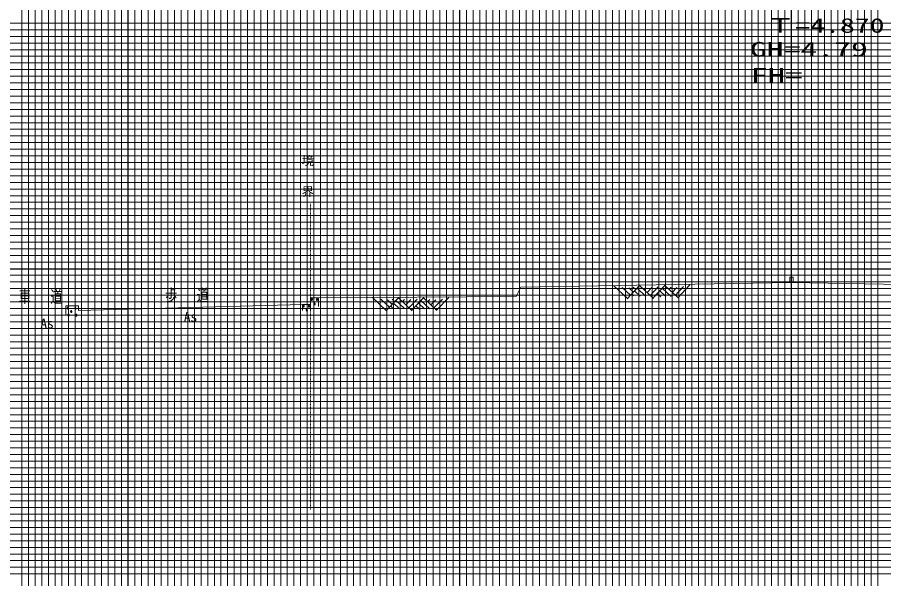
# Model space of a CAD drawing. Units: millimetres on the paper. Extents: x -400 to 400, y -1955 to 275.
# Drawn here: x -317.2 to -186.6, y -21.7 to 62.9 of the extents above; entities that cross this region are included whole.
import ezdxf
from ezdxf.enums import TextEntityAlignment as Align

# ---------------------------------------------------------------- set-up
doc = ezdxf.new("R2010")
doc.units = ezdxf.units.MM
doc.linetypes.add('DASHED_DOTTED', pattern=[9.25, 6, -1.5, 0.25, -1.5])
doc.linetypes.add('LONG_DASHED_DOTTED', pattern=[15.25, 12, -1.5, 0.25, -1.5])
doc.layers.add('0-0', color=7, linetype='Continuous')
doc.layers.add('0-1_レイヤ1', color=7, linetype='Continuous', lineweight=13)
doc.styles.add('@ＭＳ ゴシック', font='')
doc.styles.add('ＭＳ ゴシック', font='')
doc.styles.get('@ＭＳ ゴシック').set_extended_font_data('@MS Gothic')
doc.styles.get('ＭＳ ゴシック').set_extended_font_data('MS Gothic')

# ---------------------------------------------------------------- blocks, each defined once
blk = doc.blocks.new('EVOBLK_2011051147_62')
at = {"layer": '0-1_レイヤ1', "color": 131}
for p, q in [((141, 22), (141, 572)), ((142, 22), (142, 572)), ((143, 22), (143, 572)), ((144, 22), (144, 572)), ((145, 22), (145, 572)), ((146, 22), (146, 572)), ((147, 22), (147, 572)), ((148, 22), (148, 572)), ((149, 22), (149, 572)), ((151, 22), (151, 572)), ((152, 22), (152, 572)), ((153, 22), (153, 572)), ((154, 22), (154, 572)), ((155, 22), (155, 572)), ((156, 22), (156, 572)), ((157, 22), (157, 572)), ((158, 22), (158, 572)), ((159, 22), (159, 572)), ((161, 22), (161, 572)), ((162, 22), (162, 572)), ((163, 22), (163, 572)), ((164, 22), (164, 572)), ((165, 22), (165, 572)), ((166, 22), (166, 572)), ((167, 22), (167, 572)), ((168, 22), (168, 572)), ((169, 22), (169, 572)), ((171, 22), (171, 572)), ((172, 22), (172, 572)), ((173, 22), (173, 572)), ((174, 22), (174, 572)), ((175, 22), (175, 572)), ((176, 22), (176, 572)), ((177, 22), (177, 572)), ((178, 22), (178, 572)), ((179, 22), (179, 572)), ((181, 22), (181, 572)), ((182, 22), (182, 572)), ((183, 22), (183, 572)), ((184, 22), (184, 572)), ((185, 22), (185, 572)), ((186, 22), (186, 572)), ((187, 22), (187, 572)), ((188, 22), (188, 572)), ((189, 22), (189, 572)), ((191, 22), (191, 572)), ((192, 22), (192, 572)), ((193, 22), (193, 572)), ((194, 22), (194, 572)), ((195, 22), (195, 572)), ((196, 22), (196, 572)), ((197, 22), (197, 572)), ((198, 22), (198, 572)), ((199, 22), (199, 572)), ((201, 22), (201, 572)), ((202, 22), (202, 572)), ((203, 22), (203, 572)), ((204, 22), (204, 572)), ((205, 22), (205, 572)), ((206, 22), (206, 572)), ((207, 22), (207, 572)), ((208, 22), (208, 572)), ((209, 22), (209, 572)), ((211, 22), (211, 572)), ((212, 22), (212, 572)), ((213, 22), (213, 572)), ((214, 22), (214, 572)), ((215, 22), (215, 572)), ((216, 22), (216, 572)), ((217, 22), (217, 572)), ((218, 22), (218, 572)), ((219, 22), (219, 572)), ((221, 22), (221, 572)), ((222, 22), (222, 572)), ((223, 22), (223, 572)), ((224, 22), (224, 572)), ((225, 22), (225, 572)), ((226, 22), (226, 572)), ((227, 22), (227, 572)), ((228, 22), (228, 572)), ((229, 22), (229, 572)), ((231, 22), (231, 572)), ((232, 22), (232, 572)), ((233, 22), (233, 572)), ((104, 22), (104, 507)), ((105, 22), (105, 507)), ((106, 22), (106, 507)), ((107, 22), (107, 507)), ((108, 22), (108, 507)), ((109, 22), (109, 507)), ((111, 22), (111, 507)), ((112, 22), (112, 507)), ((113, 22), (113, 507)), ((114, 22), (114, 507)), ((115, 22), (115, 507)), ((116, 22), (116, 507)), ((117, 22), (117, 507)), ((118, 22), (118, 507)), ((119, 22), (119, 507)), ((121, 22), (121, 507)), ((122, 22), (122, 507)), ((123, 22), (123, 507)), ((124, 22), (124, 507)), ((125, 22), (125, 507)), ((126, 22), (126, 507)), ((127, 22), (127, 507)), ((128, 22), (128, 507)), ((129, 22), (129, 507)), ((131, 22), (131, 507)), ((132, 22), (132, 507)), ((133, 22), (133, 507)), ((134, 22), (134, 507)), ((135, 22), (135, 507)), ((136, 22), (136, 507)), ((137, 22), (137, 507)), ((138, 22), (138, 507)), ((139, 22), (139, 507)), ((20, 359), (820, 359)), ((20, 358), (820, 358)), ((20, 357), (820, 357)), ((20, 356), (820, 356)), ((20, 355), (820, 355)), ((20, 354), (820, 354)), ((20, 353), (820, 353)), ((20, 351), (820, 351)), ((20, 350), (820, 350)), ((20, 349), (820, 349)), ((20, 348), (820, 348)), ((20, 347), (820, 347)), ((20, 346), (820, 346)), ((20, 345), (820, 345)), ((20, 344), (820, 344)), ((20, 343), (820, 343)), ((20, 341), (820, 341)), ((20, 340), (820, 340)), ((20, 339), (820, 339)), ((20, 338), (820, 338)), ((20, 337), (820, 337)), ((20, 336), (820, 336)), ((20, 335), (820, 335)), ((20, 334), (820, 334)), ((20, 333), (820, 333)), ((20, 331), (820, 331)), ((20, 330), (820, 330)), ((20, 329), (820, 329)), ((20, 328), (820, 328)), ((20, 327), (820, 327)), ((20, 326), (820, 326)), ((20, 325), (820, 325)), ((20, 324), (820, 324)), ((20, 323), (820, 323)), ((20, 321), (820, 321)), ((20, 320), (820, 320)), ((20, 319), (820, 319)), ((20, 318), (820, 318)), ((20, 317), (820, 317)), ((20, 316), (820, 316)), ((20, 315), (820, 315)), ((20, 314), (820, 314)), ((20, 313), (820, 313)), ((20, 311), (820, 311)), ((20, 310), (820, 310)), ((20, 309), (820, 309)), ((20, 308), (820, 308)), ((20, 307), (820, 307)), ((20, 306), (820, 306)), ((20, 305), (820, 305)), ((20, 304), (820, 304)), ((20, 303), (820, 303)), ((20, 301), (820, 301)), ((20, 300), (820, 300)), ((20, 299), (820, 299)), ((20, 298), (820, 298)), ((20, 297), (820, 297)), ((20, 296), (820, 296)), ((20, 295), (820, 295)), ((20, 294), (820, 294)), ((20, 293), (820, 293)), ((20, 291), (820, 291)), ((20, 290), (820, 290)), ((20, 289), (820, 289)), ((20, 288), (820, 288)), ((20, 287), (820, 287)), ((20, 286), (820, 286)), ((20, 285), (820, 285)), ((20, 284), (820, 284)), ((20, 283), (820, 283)), ((20, 281), (820, 281)), ((20, 280), (820, 280)), ((20, 279), (820, 279)), ((20, 278), (820, 278)), ((20, 277), (820, 277)), ((20, 276), (820, 276))]:
    blk.add_line(p, q, dxfattribs=at)
at = {"layer": '0-1_レイヤ1', "color": 131, "lineweight": 18}
for p, q in [((150, 22), (150, 572)), ((160, 22), (160, 572)), ((180, 22), (180, 572)), ((190, 22), (190, 572)), ((200, 22), (200, 572)), ((210, 22), (210, 572)), ((230, 22), (230, 572)), ((110, 22), (110, 507)), ((130, 22), (130, 507)), ((140, 22), (140, 507)), ((20, 352), (820, 352)), ((20, 342), (820, 342)), ((20, 332), (820, 332)), ((20, 312), (820, 312)), ((20, 302), (820, 302)), ((20, 292), (820, 292)), ((20, 282), (820, 282))]:
    blk.add_line(p, q, dxfattribs=at)
at = {"layer": '0-1_レイヤ1', "color": 4, "lineweight": 25}
for p, q in [((170, 22), (170, 572)), ((220, 22), (220, 572)), ((120, 22), (120, 507)), ((20, 322), (820, 322))]:
    blk.add_line(p, q, dxfattribs=at)
blk = doc.blocks.new('CCURVE_ORG143')
at = {"layer": '0-1_レイヤ1', "linetype": 'LONG_DASHED_DOTTED', "lineweight": 25}
for start, end in [(90, 270), (270, 90)]:
    blk.add_arc((44295092.4, 34337405), 10, start, end, dxfattribs=at)
blk = doc.blocks.new('CCURVE_ORG144')
at = {"layer": '0-1_レイヤ1', "linetype": 'LONG_DASHED_DOTTED', "lineweight": 25}
for start, end in [(90, 270), (270, 90)]:
    blk.add_arc((44295143.1, 34337353.9), 10, start, end, dxfattribs=at)
blk = doc.blocks.new('CCURVE_ORG145')
at = {"layer": '0-1_レイヤ1', "linetype": 'LONG_DASHED_DOTTED', "lineweight": 25}
for start, end in [(90, 270), (270, 90)]:
    blk.add_arc((44295204.9, 34337401.7), 10, start, end, dxfattribs=at)
blk = doc.blocks.new('CCURVE_ORG146')
at = {"layer": '0-1_レイヤ1', "linetype": 'LONG_DASHED_DOTTED', "lineweight": 25}
for start, end in [(90, 270), (270, 90)]:
    blk.add_arc((44295101.5, 34337303.1), 10, start, end, dxfattribs=at)
blk = doc.blocks.new('CCURVE_ORG147')
at = {"layer": '0-1_レイヤ1', "linetype": 'LONG_DASHED_DOTTED', "lineweight": 25}
for start, end in [(90, 270), (270, 90)]:
    blk.add_arc((44295219.5, 34337299.3), 10, start, end, dxfattribs=at)
blk = doc.blocks.new('CCURVE_ORG148')
at = {"layer": '0-1_レイヤ1', "linetype": 'LONG_DASHED_DOTTED', "lineweight": 25}
for start, end in [(90, 270), (270, 90)]:
    blk.add_arc((44298646.3, 34337436.3), 10, start, end, dxfattribs=at)
blk = doc.blocks.new('CCURVE_ORG149')
at = {"layer": '0-1_レイヤ1', "linetype": 'LONG_DASHED_DOTTED', "lineweight": 25}
for start, end in [(90, 270), (270, 90)]:
    blk.add_arc((44298691.8, 34337376.5), 10, start, end, dxfattribs=at)
blk = doc.blocks.new('CCURVE_ORG150')
at = {"layer": '0-1_レイヤ1', "linetype": 'LONG_DASHED_DOTTED', "lineweight": 25}
for start, end in [(90, 270), (270, 90)]:
    blk.add_arc((44298726.9, 34337435.5), 10, start, end, dxfattribs=at)
blk = doc.blocks.new('CCURVE_ORG151')
at = {"layer": '0-1_レイヤ1', "linetype": 'LONG_DASHED_DOTTED', "lineweight": 25}
for start, end in [(90, 270), (270, 90)]:
    blk.add_arc((44298770, 34337536.8), 10, start, end, dxfattribs=at)
blk = doc.blocks.new('CCURVE_ORG152')
at = {"layer": '0-1_レイヤ1', "linetype": 'LONG_DASHED_DOTTED', "lineweight": 25}
for start, end in [(90, 270), (270, 90)]:
    blk.add_arc((44298811.5, 34337469), 10, start, end, dxfattribs=at)
blk = doc.blocks.new('CCURVE_ORG153')
at = {"layer": '0-1_レイヤ1', "linetype": 'LONG_DASHED_DOTTED', "lineweight": 25}
for start, end in [(90, 270), (270, 90)]:
    blk.add_arc((44298848.2, 34337534.4), 10, start, end, dxfattribs=at)
blk = doc.blocks.new('EVOBLK_2011051147_39')
at = {"layer": '0-1_レイヤ1'}
for p, q in [((44303322.6, 34337744), (44303529.7, 34337550.5)), ((44303448.4, 34337718.3), (44303575.5, 34337599.5)), ((44303523.8, 34337544.2), (44303711.3, 34337744.7)), ((44303546, 34337710.7), (44303617.3, 34337644.1)), ((44303615.5, 34337721.2), (44303654.9, 34337684.4)), ((44303717.5, 34337587.9), (44303635.9, 34337664.1)), ((44303799.2, 34337586.7), (44303673.5, 34337704.3)), ((44303918.5, 34337551), (44303711.3, 34337744.7)), ((44303804.9, 34337718.6), (44303774.3, 34337685.9)), ((44303899.8, 34337720.2), (44303824.1, 34337639.3)), ((44303992, 34337727.1), (44303869.9, 34337596.5)), ((44304094.4, 34337752.6), (44303911.8, 34337557.3)), ((44304107.8, 34337581.4), (44304015.3, 34337668)), ((44304184.3, 34337580.1), (44304050.3, 34337705.4)), ((44304290.2, 34337558.2), (44304088.7, 34337746.5)), ((44304184.7, 34337723.1), (44304151.6, 34337687.7)), ((44304273.6, 34337717.3), (44304202, 34337640.7)), ((44304374.2, 34337731), (44304248.8, 34337596.9)), ((44304468.7, 34337756.4), (44304286.6, 34337561.6)), ((44303625.1, 34337591.6), (44303594.7, 34337620)), ((44304028.8, 34337577.4), (44303976.4, 34337626.4))]:
    blk.add_line(p, q, dxfattribs=at)
blk = doc.blocks.new('EVOBLK_2011051147_40')
at = {"layer": '0-1_レイヤ1'}
for p, q in [((44299686.6, 34337565.5), (44299891.5, 34337369.7)), ((44299812.1, 34337538.4), (44299937.9, 34337418.3)), ((44299885.6, 34337363.6), (44300075.2, 34337562.1)), ((44299909.6, 34337529.8), (44299980.1, 34337462.5)), ((44299979.2, 34337539.6), (44300018.1, 34337502.3)), ((44300161.5, 34337403.1), (44300037, 34337522)), ((44300280.4, 34337366.2), (44300075.2, 34337562.1)), ((44300168.5, 34337535), (44300137.6, 34337502.6)), ((44300263.4, 34337535.6), (44300186.9, 34337455.5)), ((44300355.7, 34337541.5), (44300232.2, 34337412.2)), ((44300458.3, 34337565.9), (44300273.7, 34337372.6)), ((44300546.5, 34337392.5), (44300413.7, 34337519.3)), ((44300652.1, 34337369.5), (44300452.6, 34337560)), ((44300548.4, 34337535.5), (44300514.9, 34337500.5)), ((44300637.2, 34337528.8), (44300564.7, 34337452.9)), ((44300737.9, 34337541.4), (44300611.1, 34337408.6)), ((44300832.7, 34337565.8), (44300648.5, 34337372.9)), ((44299987.4, 34337409.9), (44299957.3, 34337438.6)), ((44300079.7, 34337405.2), (44299999, 34337482.3)), ((44300390.9, 34337391.5), (44300339, 34337441)), ((44300470, 34337394.6), (44300378.3, 34337482.2))]:
    blk.add_line(p, q, dxfattribs=at)
blk = doc.blocks.new('円 中塗り_142')
at = {"layer": '0-1_レイヤ1'}
blk.add_circle((44295092.4, 34337405), 10, dxfattribs=at)
blk = doc.blocks.new('円 中塗り_143')
at = {"layer": '0-1_レイヤ1'}
blk.add_circle((44295143.1, 34337353.9), 10, dxfattribs=at)
blk = doc.blocks.new('円 中塗り_144')
at = {"layer": '0-1_レイヤ1'}
blk.add_circle((44295204.9, 34337401.7), 10, dxfattribs=at)
blk = doc.blocks.new('円 中塗り_145')
at = {"layer": '0-1_レイヤ1'}
blk.add_circle((44295101.5, 34337303.1), 10, dxfattribs=at)
blk = doc.blocks.new('円 中塗り_146')
at = {"layer": '0-1_レイヤ1'}
blk.add_circle((44295219.5, 34337299.3), 10, dxfattribs=at)
blk = doc.blocks.new('円 中塗り_147')
at = {"layer": '0-1_レイヤ1'}
blk.add_circle((44298646.3, 34337436.3), 10, dxfattribs=at)
blk = doc.blocks.new('円 中塗り_148')
at = {"layer": '0-1_レイヤ1'}
blk.add_circle((44298691.8, 34337376.5), 10, dxfattribs=at)
blk = doc.blocks.new('円 中塗り_149')
at = {"layer": '0-1_レイヤ1'}
blk.add_circle((44298726.9, 34337435.5), 10, dxfattribs=at)
blk = doc.blocks.new('円 中塗り_150')
at = {"layer": '0-1_レイヤ1'}
blk.add_circle((44298770, 34337536.8), 10, dxfattribs=at)
blk = doc.blocks.new('円 中塗り_151')
at = {"layer": '0-1_レイヤ1'}
blk.add_circle((44298811.5, 34337469), 10, dxfattribs=at)
blk = doc.blocks.new('円 中塗り_152')
at = {"layer": '0-1_レイヤ1'}
blk.add_circle((44298848.2, 34337534.4), 10, dxfattribs=at)
blk = doc.blocks.new('測量図')
at = {"layer": '0-1_レイヤ1', "linetype": 'LONG_DASHED_DOTTED'}
blk.add_line((44305999.9, 34339982.5), (44305999.9, 34333341.5), dxfattribs=at)
at = {"layer": '0-1_レイヤ1', "linetype": 'DASHED_DOTTED'}
blk.add_line((44298749.9, 34338976.6), (44298749.9, 34334370.3), dxfattribs=at)
at = {"layer": '0-1_レイヤ1'}
for p, q in [((44305974.9, 34337870), (44306024.9, 34337870)), ((44305974.9, 34337789.5), (44305974.9, 34337870)), ((44306024.9, 34337870), (44306024.9, 34337789.5)), ((44298869.9, 34337560), (44298749.9, 34337560)), ((44298749.9, 34337560), (44298749.9, 34337367.7)), ((44298869.9, 34337431.5), (44298869.9, 34337560)), ((44295249.9, 34337370), (44298629.9, 34337460)), ((44295249.9, 34337440), (44295249.9, 34337370)), ((44298629.9, 34337460), (44298629.9, 34337367.7)), ((44298749.9, 34337460), (44298629.9, 34337460)), ((44294549.9, 34337300), (44295059.9, 34337300))]:
    blk.add_line(p, q, dxfattribs=at)
for points in [[(44298869.9, 34337560), (44301849.9, 34337580), (44301919.9, 34337720), (44305999.9, 34337790)], [(44305999.9, 34337790), (44311549.9, 34337690), (44312649.9, 34337480), (44316869.9, 34337390)], [(44295249.9, 34337440), (44295059.9, 34337440), (44295059.9, 34337300)]]:
    blk.add_lwpolyline(points, dxfattribs=at)
at = {"layer": '0-0'}
for name in ['EVOBLK_2011051147_39', '円 中塗り_150', '円 中塗り_152', 'EVOBLK_2011051147_40', '円 中塗り_142', '円 中塗り_144', '円 中塗り_147', '円 中塗り_148', '円 中塗り_149', '円 中塗り_151', '円 中塗り_145', '円 中塗り_143', '円 中塗り_146']:
    blk.add_blockref(name, (0, 0), dxfattribs=at)
at = {"layer": '0-1_レイヤ1'}
for name in ['CCURVE_ORG151', 'CCURVE_ORG153', 'CCURVE_ORG143', 'CCURVE_ORG145', 'CCURVE_ORG148', 'CCURVE_ORG149', 'CCURVE_ORG150', 'CCURVE_ORG152', 'CCURVE_ORG146', 'CCURVE_ORG144', 'CCURVE_ORG147']:
    blk.add_blockref(name, (0, 0), dxfattribs=at)
at = {"layer": '0-1_レイヤ1', "style": 'ＭＳ ゴシック'}
for s, width, p in [('Ｔ=4.870', 1.5, (44305606.7, 34341489)), ('GH=4.79', 1.7, (44305371.9, 34341129.7)), ('FH=', 1.75, (44305380.4, 34340737.9))]:
    blk.add_text(s, height=219.9, dxfattribs=dict(at, width=width)).set_placement(p, align=Align.BOTTOM_LEFT)
for p in [(44294678, 34337057.2), (44296840.9, 34337157.7)]:
    blk.add_text('As', height=146.6, dxfattribs=at).set_placement(p, align=Align.BOTTOM_LEFT)
at = {"layer": '0-1_レイヤ1', "insert": (44298622.6, 34339721.4), "char_height": 134.4, "attachment_point": 7, "rotation": 270, "style": '@ＭＳ ゴシック'}
blk.add_mtext('\\T1.27;境\u3000界', dxfattribs=at)
at = {"layer": '0-1_レイヤ1', "char_height": 183.3, "attachment_point": 7, "style": 'ＭＳ ゴシック'}
for s, insert in [('\\T1.27;\\W0.75;車\u3000道', (44294350.4, 34337466)), ('\\T1.27;\\W0.75;歩\u3000道', (44296554.3, 34337487))]:
    blk.add_mtext(s, dxfattribs=dict(at, insert=insert))

msp = doc.modelspace()

# ---------------------------------------------------------------- block references
at = {"layer": '0-0'}
msp.add_blockref('EVOBLK_2011051147_62', (-420.5, -297), dxfattribs=at)
at = {"layer": '0-0', "xscale": 0.01, "yscale": 0.01}
msp.add_blockref('測量図', (-443260.5, -343355), dxfattribs=at)

doc.saveas('drawing.dxf')
